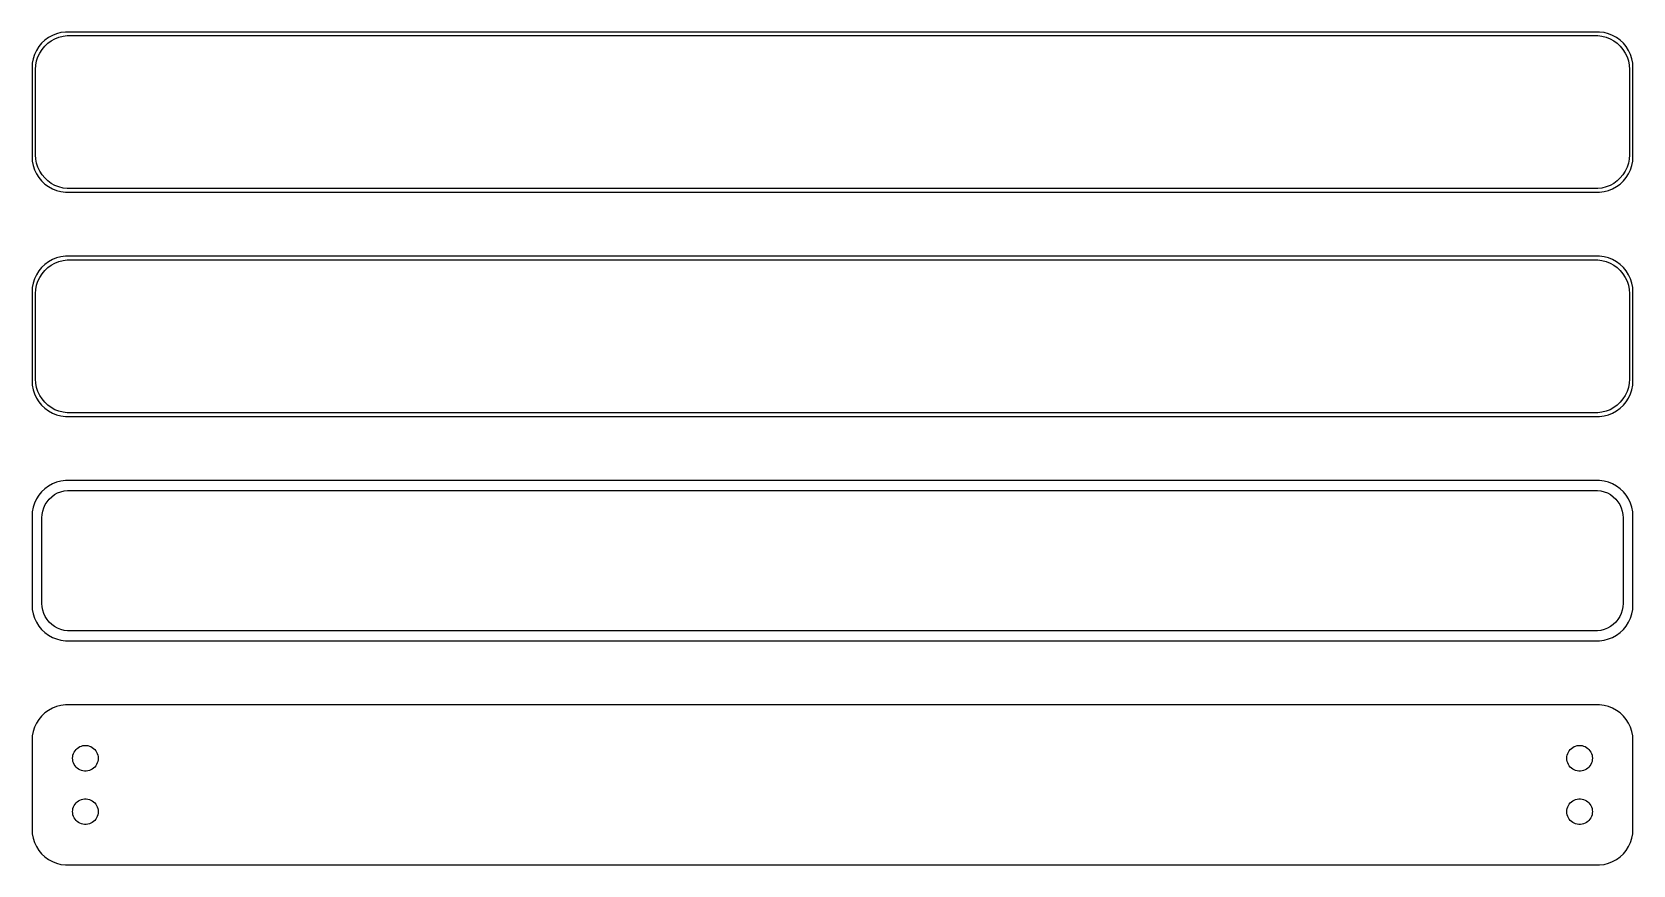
# Model space of a CAD drawing. Header units: metres. Extents: x -112 to 112, y 83 to 200.
import ezdxf

# ---------------------------------------------------------------- set-up
doc = ezdxf.new("R2010")
doc.units = ezdxf.units.M

msp = doc.modelspace()

# ---------------------------------------------------------------- linework, layer by layer
for p, q in [((-111.545, 198.189), (-111.882, 197.659)), ((-111.145, 198.673), (-111.545, 198.189)), ((-110.687, 199.103), (-111.145, 198.673)), ((-111.093, 197.792), (-110.713, 198.252)), ((-110.713, 198.252), (-110.278, 198.66)), ((-110.179, 199.472), (-110.687, 199.103)), ((-110.278, 198.66), (-109.795, 199.011)), ((-109.629, 199.774), (-110.179, 199.472)), ((-109.795, 199.011), (-109.272, 199.298)), ((-109.045, 200.005), (-109.629, 199.774)), ((-109.272, 199.298), (-108.718, 199.518)), ((-108.437, 200.161), (-109.045, 200.005)), ((-108.718, 199.518), (-108.14, 199.666)), ((-107.814, 200.24), (-108.437, 200.161)), ((-108.14, 199.666), (-107.548, 199.741)), ((107.814, 200.24), (-107.814, 200.24)), ((-107.548, 199.741), (107.548, 199.741)), ((107.548, 199.741), (108.14, 199.666)), ((108.437, 200.161), (107.814, 200.24)), ((108.14, 199.666), (108.718, 199.518)), ((109.045, 200.005), (108.437, 200.161)), ((108.718, 199.518), (109.272, 199.298)), ((109.629, 199.774), (109.045, 200.005)), ((109.272, 199.298), (109.795, 199.011)), ((110.179, 199.472), (109.629, 199.774)), ((109.795, 199.011), (110.278, 198.66)), ((110.687, 199.103), (110.179, 199.472)), ((110.278, 198.66), (110.713, 198.252)), ((111.145, 198.673), (110.687, 199.103)), ((110.713, 198.252), (111.093, 197.792)), ((111.545, 198.189), (111.145, 198.673)), ((111.882, 197.659), (111.545, 198.189)), ((-112.461, 195.877), (-112.5, 195.25)), ((-112.343, 196.493), (-112.461, 195.877)), ((-112.149, 197.091), (-112.343, 196.493)), ((-111.882, 197.659), (-112.149, 197.091)), ((-111.963, 195.595), (-111.851, 196.181)), ((-111.851, 196.181), (-111.666, 196.749)), ((-111.666, 196.749), (-111.412, 197.288)), ((-111.412, 197.288), (-111.093, 197.792)), ((111.093, 197.792), (111.412, 197.288)), ((111.412, 197.288), (111.666, 196.749)), ((111.666, 196.749), (111.851, 196.181)), ((111.851, 196.181), (111.963, 195.595)), ((112.149, 197.091), (111.882, 197.659)), ((112.343, 196.493), (112.149, 197.091)), ((112.461, 195.877), (112.343, 196.493)), ((112.5, 195.25), (112.461, 195.877)), ((-112.5, 195.25), (-112.5, 182.75)), ((-112, 195), (-111.963, 195.595)), ((-112, 183), (-112, 195)), ((111.963, 195.595), (112, 195)), ((112, 195), (112, 183)), ((112.5, 182.75), (112.5, 195.25)), ((-112.5, 182.75), (-112.461, 182.123)), ((-111.963, 182.405), (-112, 183)), ((-111.851, 181.819), (-111.963, 182.405)), ((111.963, 182.405), (111.851, 181.819)), ((112, 183), (111.963, 182.405)), ((112.461, 182.123), (112.5, 182.75)), ((-112.461, 182.123), (-112.343, 181.507)), ((-112.343, 181.507), (-112.149, 180.909)), ((-112.149, 180.909), (-111.882, 180.341)), ((-111.882, 180.341), (-111.545, 179.811)), ((-111.666, 181.251), (-111.851, 181.819)), ((-111.412, 180.712), (-111.666, 181.251)), ((-111.093, 180.208), (-111.412, 180.712)), ((-110.713, 179.748), (-111.093, 180.208)), ((111.093, 180.208), (110.713, 179.748)), ((111.412, 180.712), (111.093, 180.208)), ((111.666, 181.251), (111.412, 180.712)), ((111.545, 179.811), (111.882, 180.341)), ((111.851, 181.819), (111.666, 181.251)), ((111.882, 180.341), (112.149, 180.909)), ((112.149, 180.909), (112.343, 181.507)), ((112.343, 181.507), (112.461, 182.123)), ((-111.545, 179.811), (-111.145, 179.327)), ((-111.145, 179.327), (-110.687, 178.897)), ((-110.278, 179.34), (-110.713, 179.748)), ((-110.687, 178.897), (-110.179, 178.528)), ((-109.795, 178.989), (-110.278, 179.34)), ((-110.179, 178.528), (-109.629, 178.226)), ((-109.272, 178.702), (-109.795, 178.989)), ((-109.629, 178.226), (-109.045, 177.995)), ((-108.718, 178.482), (-109.272, 178.702)), ((-109.045, 177.995), (-108.437, 177.839)), ((-108.14, 178.334), (-108.718, 178.482)), ((-108.437, 177.839), (-107.814, 177.76)), ((-107.548, 178.259), (-108.14, 178.334)), ((-107.814, 177.76), (107.814, 177.76)), ((107.548, 178.259), (-107.548, 178.259)), ((108.14, 178.334), (107.548, 178.259)), ((107.814, 177.76), (108.437, 177.839)), ((108.718, 178.482), (108.14, 178.334)), ((108.437, 177.839), (109.045, 177.995)), ((109.272, 178.702), (108.718, 178.482)), ((109.045, 177.995), (109.629, 178.226)), ((109.795, 178.989), (109.272, 178.702)), ((109.629, 178.226), (110.179, 178.528)), ((110.278, 179.34), (109.795, 178.989)), ((110.179, 178.528), (110.687, 178.897)), ((110.713, 179.748), (110.278, 179.34)), ((110.687, 178.897), (111.145, 179.327)), ((111.145, 179.327), (111.545, 179.811)), ((-111.545, 166.689), (-111.882, 166.159)), ((-111.145, 167.173), (-111.545, 166.689)), ((-110.687, 167.603), (-111.145, 167.173)), ((-111.093, 166.292), (-110.713, 166.752)), ((-110.713, 166.752), (-110.278, 167.16)), ((-110.179, 167.972), (-110.687, 167.603)), ((-110.278, 167.16), (-109.795, 167.511)), ((-109.629, 168.274), (-110.179, 167.972)), ((-109.795, 167.511), (-109.272, 167.798)), ((-109.045, 168.505), (-109.629, 168.274)), ((-109.272, 167.798), (-108.718, 168.018)), ((-108.437, 168.661), (-109.045, 168.505)), ((-108.718, 168.018), (-108.14, 168.166)), ((-107.814, 168.74), (-108.437, 168.661)), ((-108.14, 168.166), (-107.548, 168.241)), ((107.814, 168.74), (-107.814, 168.74)), ((-107.548, 168.241), (107.548, 168.241)), ((107.548, 168.241), (108.14, 168.166)), ((108.437, 168.661), (107.814, 168.74)), ((108.14, 168.166), (108.718, 168.018)), ((109.045, 168.505), (108.437, 168.661)), ((108.718, 168.018), (109.272, 167.798)), ((109.629, 168.274), (109.045, 168.505)), ((109.272, 167.798), (109.795, 167.511)), ((110.179, 167.972), (109.629, 168.274)), ((109.795, 167.511), (110.278, 167.16)), ((110.687, 167.603), (110.179, 167.972)), ((110.278, 167.16), (110.713, 166.752)), ((111.145, 167.173), (110.687, 167.603)), ((110.713, 166.752), (111.093, 166.292)), ((111.545, 166.689), (111.145, 167.173)), ((111.882, 166.159), (111.545, 166.689)), ((-112.461, 164.377), (-112.5, 163.75)), ((-112.343, 164.993), (-112.461, 164.377)), ((-112.149, 165.591), (-112.343, 164.993)), ((-111.882, 166.159), (-112.149, 165.591)), ((-111.963, 164.095), (-111.851, 164.681)), ((-111.851, 164.681), (-111.666, 165.249)), ((-111.666, 165.249), (-111.412, 165.788)), ((-111.412, 165.788), (-111.093, 166.292)), ((111.093, 166.292), (111.412, 165.788)), ((111.412, 165.788), (111.666, 165.249)), ((111.666, 165.249), (111.851, 164.681)), ((111.851, 164.681), (111.963, 164.095)), ((112.149, 165.591), (111.882, 166.159)), ((112.343, 164.993), (112.149, 165.591)), ((112.461, 164.377), (112.343, 164.993)), ((112.5, 163.75), (112.461, 164.377)), ((-112.5, 163.75), (-112.5, 151.25)), ((-112, 163.5), (-111.963, 164.095)), ((-112, 151.5), (-112, 163.5)), ((111.963, 164.095), (112, 163.5)), ((112, 163.5), (112, 151.5)), ((112.5, 151.25), (112.5, 163.75)), ((-112.5, 151.25), (-112.461, 150.623)), ((-111.963, 150.905), (-112, 151.5)), ((-111.851, 150.319), (-111.963, 150.905)), ((111.963, 150.905), (111.851, 150.319)), ((112, 151.5), (111.963, 150.905)), ((112.461, 150.623), (112.5, 151.25)), ((-112.461, 150.623), (-112.343, 150.007)), ((-112.343, 150.007), (-112.149, 149.409)), ((-112.149, 149.409), (-111.882, 148.841)), ((-111.882, 148.841), (-111.545, 148.311)), ((-111.666, 149.751), (-111.851, 150.319)), ((-111.412, 149.212), (-111.666, 149.751)), ((-111.093, 148.708), (-111.412, 149.212)), ((-110.713, 148.248), (-111.093, 148.708)), ((111.093, 148.708), (110.713, 148.248)), ((111.412, 149.212), (111.093, 148.708)), ((111.666, 149.751), (111.412, 149.212)), ((111.545, 148.311), (111.882, 148.841)), ((111.851, 150.319), (111.666, 149.751)), ((111.882, 148.841), (112.149, 149.409)), ((112.149, 149.409), (112.343, 150.007)), ((112.343, 150.007), (112.461, 150.623)), ((-111.545, 148.311), (-111.145, 147.827)), ((-111.145, 147.827), (-110.687, 147.397)), ((-110.278, 147.84), (-110.713, 148.248)), ((-110.687, 147.397), (-110.179, 147.028)), ((-109.795, 147.489), (-110.278, 147.84)), ((-110.179, 147.028), (-109.629, 146.726)), ((-109.272, 147.202), (-109.795, 147.489)), ((-109.629, 146.726), (-109.045, 146.495)), ((-108.718, 146.982), (-109.272, 147.202)), ((-109.045, 146.495), (-108.437, 146.339)), ((-108.14, 146.834), (-108.718, 146.982)), ((-108.437, 146.339), (-107.814, 146.26)), ((-107.548, 146.759), (-108.14, 146.834)), ((-107.814, 146.26), (107.814, 146.26)), ((107.548, 146.759), (-107.548, 146.759)), ((108.14, 146.834), (107.548, 146.759)), ((107.814, 146.26), (108.437, 146.339)), ((108.718, 146.982), (108.14, 146.834)), ((108.437, 146.339), (109.045, 146.495)), ((109.272, 147.202), (108.718, 146.982)), ((109.045, 146.495), (109.629, 146.726)), ((109.795, 147.489), (109.272, 147.202)), ((109.629, 146.726), (110.179, 147.028)), ((110.278, 147.84), (109.795, 147.489)), ((110.179, 147.028), (110.687, 147.397)), ((110.713, 148.248), (110.278, 147.84)), ((110.687, 147.397), (111.145, 147.827)), ((111.145, 147.827), (111.545, 148.311)), ((-111.545, 135.189), (-111.882, 134.659)), ((-111.145, 135.673), (-111.545, 135.189)), ((-110.687, 136.103), (-111.145, 135.673)), ((-110.179, 136.472), (-110.687, 136.103)), ((-109.629, 136.774), (-110.179, 136.472)), ((-109.716, 134.981), (-109.323, 135.267)), ((-109.045, 137.005), (-109.629, 136.774)), ((-109.323, 135.267), (-108.898, 135.501)), ((-108.437, 137.161), (-109.045, 137.005)), ((-108.898, 135.501), (-108.446, 135.68)), ((-108.446, 135.68), (-107.975, 135.801)), ((-107.814, 137.24), (-108.437, 137.161)), ((-107.975, 135.801), (-107.493, 135.862)), ((107.814, 137.24), (-107.814, 137.24)), ((-107.493, 135.862), (107.493, 135.862)), ((107.493, 135.862), (107.975, 135.801)), ((108.437, 137.161), (107.814, 137.24)), ((107.975, 135.801), (108.446, 135.68)), ((109.045, 137.005), (108.437, 137.161)), ((108.446, 135.68), (108.898, 135.501)), ((108.898, 135.501), (109.323, 135.267)), ((109.629, 136.774), (109.045, 137.005)), ((109.323, 135.267), (109.716, 134.981)), ((110.179, 136.472), (109.629, 136.774)), ((110.687, 136.103), (110.179, 136.472)), ((111.145, 135.673), (110.687, 136.103)), ((111.545, 135.189), (111.145, 135.673)), ((111.882, 134.659), (111.545, 135.189)), ((-112.461, 132.877), (-112.5, 132.25)), ((-112.343, 133.493), (-112.461, 132.877)), ((-112.149, 134.091), (-112.343, 133.493)), ((-111.882, 134.659), (-112.149, 134.091)), ((-111.089, 132.485), (-110.998, 132.962)), ((-110.998, 132.962), (-110.848, 133.424)), ((-110.848, 133.424), (-110.641, 133.864)), ((-110.641, 133.864), (-110.38, 134.274)), ((-110.38, 134.274), (-110.071, 134.649)), ((-110.071, 134.649), (-109.716, 134.981)), ((109.716, 134.981), (110.071, 134.649)), ((110.071, 134.649), (110.38, 134.274)), ((110.38, 134.274), (110.641, 133.864)), ((110.641, 133.864), (110.848, 133.424)), ((110.848, 133.424), (110.998, 132.962)), ((110.998, 132.962), (111.089, 132.485)), ((112.149, 134.091), (111.882, 134.659)), ((112.343, 133.493), (112.149, 134.091)), ((112.461, 132.877), (112.343, 133.493)), ((112.5, 132.25), (112.461, 132.877)), ((-112.5, 132.25), (-112.5, 119.75)), ((-111.119, 132), (-111.089, 132.485)), ((-111.119, 120), (-111.119, 132)), ((111.089, 132.485), (111.119, 132)), ((111.119, 132), (111.119, 120)), ((112.5, 119.75), (112.5, 132.25)), ((-112.5, 119.75), (-112.461, 119.123)), ((-111.089, 119.515), (-111.119, 120)), ((-110.998, 119.038), (-111.089, 119.515)), ((111.089, 119.515), (110.998, 119.038)), ((111.119, 120), (111.089, 119.515)), ((112.461, 119.123), (112.5, 119.75)), ((-112.461, 119.123), (-112.343, 118.507)), ((-112.343, 118.507), (-112.149, 117.909)), ((-112.149, 117.909), (-111.882, 117.341)), ((-111.882, 117.341), (-111.545, 116.811)), ((-110.848, 118.576), (-110.998, 119.038)), ((-110.641, 118.136), (-110.848, 118.576)), ((-110.38, 117.726), (-110.641, 118.136)), ((-110.071, 117.351), (-110.38, 117.726)), ((-109.716, 117.019), (-110.071, 117.351)), ((-109.323, 116.733), (-109.716, 117.019)), ((109.716, 117.019), (109.323, 116.733)), ((110.071, 117.351), (109.716, 117.019)), ((110.38, 117.726), (110.071, 117.351)), ((110.641, 118.136), (110.38, 117.726)), ((110.848, 118.576), (110.641, 118.136)), ((110.998, 119.038), (110.848, 118.576)), ((111.545, 116.811), (111.882, 117.341)), ((111.882, 117.341), (112.149, 117.909)), ((112.149, 117.909), (112.343, 118.507)), ((112.343, 118.507), (112.461, 119.123)), ((-111.545, 116.811), (-111.145, 116.327)), ((-111.145, 116.327), (-110.687, 115.897)), ((-110.687, 115.897), (-110.179, 115.528)), ((-110.179, 115.528), (-109.629, 115.226)), ((-109.629, 115.226), (-109.045, 114.995)), ((-108.898, 116.499), (-109.323, 116.733)), ((-109.045, 114.995), (-108.437, 114.839)), ((-108.446, 116.32), (-108.898, 116.499)), ((-107.975, 116.199), (-108.446, 116.32)), ((-108.437, 114.839), (-107.814, 114.76)), ((-107.493, 116.138), (-107.975, 116.199)), ((-107.814, 114.76), (107.814, 114.76)), ((107.493, 116.138), (-107.493, 116.138)), ((107.975, 116.199), (107.493, 116.138)), ((107.814, 114.76), (108.437, 114.839)), ((108.446, 116.32), (107.975, 116.199)), ((108.437, 114.839), (109.045, 114.995)), ((108.898, 116.499), (108.446, 116.32)), ((109.323, 116.733), (108.898, 116.499)), ((109.045, 114.995), (109.629, 115.226)), ((109.629, 115.226), (110.179, 115.528)), ((110.179, 115.528), (110.687, 115.897)), ((110.687, 115.897), (111.145, 116.327)), ((111.145, 116.327), (111.545, 116.811)), ((-111.545, 103.689), (-111.882, 103.159)), ((-111.145, 104.173), (-111.545, 103.689)), ((-110.687, 104.603), (-111.145, 104.173)), ((-110.179, 104.972), (-110.687, 104.603)), ((-109.629, 105.274), (-110.179, 104.972)), ((-109.045, 105.505), (-109.629, 105.274)), ((-108.437, 105.661), (-109.045, 105.505)), ((-107.814, 105.74), (-108.437, 105.661)), ((107.814, 105.74), (-107.814, 105.74)), ((108.437, 105.661), (107.814, 105.74)), ((109.045, 105.505), (108.437, 105.661)), ((109.629, 105.274), (109.045, 105.505)), ((110.179, 104.972), (109.629, 105.274)), ((110.687, 104.603), (110.179, 104.972)), ((111.145, 104.173), (110.687, 104.603)), ((111.545, 103.689), (111.145, 104.173)), ((111.882, 103.159), (111.545, 103.689)), ((-112.461, 101.377), (-112.5, 100.75)), ((-112.343, 101.993), (-112.461, 101.377)), ((-112.149, 102.591), (-112.343, 101.993)), ((-111.882, 103.159), (-112.149, 102.591)), ((112.149, 102.591), (111.882, 103.159)), ((112.343, 101.993), (112.149, 102.591)), ((112.461, 101.377), (112.343, 101.993)), ((112.5, 100.75), (112.461, 101.377)), ((-112.5, 100.75), (-112.5, 88.25)), ((-106.674, 98.9126), (-106.577, 99.1171)), ((-106.577, 99.1171), (-106.456, 99.308)), ((-106.456, 99.308), (-106.312, 99.4822)), ((-106.312, 99.4822), (-106.147, 99.6369)), ((-106.147, 99.6369), (-105.964, 99.7698)), ((-105.964, 99.7698), (-105.766, 99.8787)), ((-105.766, 99.8787), (-105.556, 99.9619)), ((-105.556, 99.9619), (-105.337, 100.018)), ((-105.337, 100.018), (-105.113, 100.046)), ((-105.113, 100.046), (-104.887, 100.046)), ((-104.887, 100.046), (-104.663, 100.018)), ((-104.663, 100.018), (-104.444, 99.9619)), ((-104.444, 99.9619), (-104.234, 99.8787)), ((-104.234, 99.8787), (-104.036, 99.7698)), ((-104.036, 99.7698), (-103.853, 99.6369)), ((-103.853, 99.6369), (-103.688, 99.4822)), ((-103.688, 99.4822), (-103.544, 99.308)), ((-103.544, 99.308), (-103.423, 99.1171)), ((-103.423, 99.1171), (-103.326, 98.9126)), ((103.326, 98.9126), (103.423, 99.1171)), ((103.423, 99.1171), (103.544, 99.308)), ((103.544, 99.308), (103.688, 99.4822)), ((103.688, 99.4822), (103.853, 99.6369)), ((103.853, 99.6369), (104.036, 99.7698)), ((104.036, 99.7698), (104.234, 99.8787)), ((104.234, 99.8787), (104.444, 99.9619)), ((104.444, 99.9619), (104.663, 100.018)), ((104.663, 100.018), (104.887, 100.046)), ((104.887, 100.046), (105.113, 100.046)), ((105.113, 100.046), (105.337, 100.018)), ((105.337, 100.018), (105.556, 99.9619)), ((105.556, 99.9619), (105.766, 99.8787)), ((105.766, 99.8787), (105.964, 99.7698)), ((105.964, 99.7698), (106.147, 99.6369)), ((106.147, 99.6369), (106.312, 99.4822)), ((106.312, 99.4822), (106.456, 99.308)), ((106.456, 99.308), (106.577, 99.1171)), ((106.577, 99.1171), (106.674, 98.9126)), ((112.5, 88.25), (112.5, 100.75)), ((-106.8, 98.25), (-106.786, 98.4756)), ((-106.786, 98.0244), (-106.8, 98.25)), ((-106.786, 98.4756), (-106.743, 98.6976)), ((-106.743, 97.8024), (-106.786, 98.0244)), ((-106.743, 98.6976), (-106.674, 98.9126)), ((-106.674, 97.5874), (-106.743, 97.8024)), ((-106.577, 97.3828), (-106.674, 97.5874)), ((-106.456, 97.192), (-106.577, 97.3828)), ((-106.312, 97.0178), (-106.456, 97.192)), ((-106.147, 96.8631), (-106.312, 97.0178)), ((-105.964, 96.7302), (-106.147, 96.8631)), ((-103.853, 96.8631), (-104.036, 96.7302)), ((-103.688, 97.0178), (-103.853, 96.8631)), ((-103.544, 97.192), (-103.688, 97.0178)), ((-103.423, 97.3828), (-103.544, 97.192)), ((-103.326, 97.5874), (-103.423, 97.3828)), ((-103.326, 98.9126), (-103.257, 98.6976)), ((-103.257, 97.8024), (-103.326, 97.5874)), ((-103.257, 98.6976), (-103.214, 98.4756)), ((-103.214, 98.0244), (-103.257, 97.8024)), ((-103.214, 98.4756), (-103.2, 98.25)), ((-103.2, 98.25), (-103.214, 98.0244)), ((103.2, 98.25), (103.214, 98.4756)), ((103.214, 98.0244), (103.2, 98.25)), ((103.214, 98.4756), (103.257, 98.6976)), ((103.257, 97.8024), (103.214, 98.0244)), ((103.257, 98.6976), (103.326, 98.9126)), ((103.326, 97.5874), (103.257, 97.8024)), ((103.423, 97.3828), (103.326, 97.5874)), ((103.544, 97.192), (103.423, 97.3828)), ((103.688, 97.0178), (103.544, 97.192)), ((103.853, 96.8631), (103.688, 97.0178)), ((104.036, 96.7302), (103.853, 96.8631)), ((106.147, 96.8631), (105.964, 96.7302)), ((106.312, 97.0178), (106.147, 96.8631)), ((106.456, 97.192), (106.312, 97.0178)), ((106.577, 97.3828), (106.456, 97.192)), ((106.674, 97.5874), (106.577, 97.3828)), ((106.674, 98.9126), (106.743, 98.6976)), ((106.743, 97.8024), (106.674, 97.5874)), ((106.743, 98.6976), (106.786, 98.4756)), ((106.786, 98.0244), (106.743, 97.8024)), ((106.786, 98.4756), (106.8, 98.25)), ((106.8, 98.25), (106.786, 98.0244)), ((-105.766, 96.6213), (-105.964, 96.7302)), ((-105.556, 96.5381), (-105.766, 96.6213)), ((-105.337, 96.4819), (-105.556, 96.5381)), ((-105.113, 96.4536), (-105.337, 96.4819)), ((-104.887, 96.4536), (-105.113, 96.4536)), ((-104.663, 96.4819), (-104.887, 96.4536)), ((-104.444, 96.5381), (-104.663, 96.4819)), ((-104.234, 96.6213), (-104.444, 96.5381)), ((-104.036, 96.7302), (-104.234, 96.6213)), ((104.234, 96.6213), (104.036, 96.7302)), ((104.444, 96.5381), (104.234, 96.6213)), ((104.663, 96.4819), (104.444, 96.5381)), ((104.887, 96.4536), (104.663, 96.4819)), ((105.113, 96.4536), (104.887, 96.4536)), ((105.337, 96.4819), (105.113, 96.4536)), ((105.556, 96.5381), (105.337, 96.4819)), ((105.766, 96.6213), (105.556, 96.5381)), ((105.964, 96.7302), (105.766, 96.6213)), ((-106.147, 92.1369), (-105.964, 92.2698)), ((-105.964, 92.2698), (-105.766, 92.3787)), ((-105.766, 92.3787), (-105.556, 92.4619)), ((-105.556, 92.4619), (-105.337, 92.5181)), ((-105.337, 92.5181), (-105.113, 92.5464)), ((-105.113, 92.5464), (-104.887, 92.5464)), ((-104.887, 92.5464), (-104.663, 92.5181)), ((-104.663, 92.5181), (-104.444, 92.4619)), ((-104.444, 92.4619), (-104.234, 92.3787)), ((-104.234, 92.3787), (-104.036, 92.2698)), ((-104.036, 92.2698), (-103.853, 92.1369)), ((103.853, 92.1369), (104.036, 92.2698)), ((104.036, 92.2698), (104.234, 92.3787)), ((104.234, 92.3787), (104.444, 92.4619)), ((104.444, 92.4619), (104.663, 92.5181)), ((104.663, 92.5181), (104.887, 92.5464)), ((104.887, 92.5464), (105.113, 92.5464)), ((105.113, 92.5464), (105.337, 92.5181)), ((105.337, 92.5181), (105.556, 92.4619)), ((105.556, 92.4619), (105.766, 92.3787)), ((105.766, 92.3787), (105.964, 92.2698)), ((105.964, 92.2698), (106.147, 92.1369)), ((-106.8, 90.75), (-106.786, 90.9756)), ((-106.786, 90.5244), (-106.8, 90.75)), ((-106.786, 90.9756), (-106.743, 91.1976)), ((-106.743, 90.3024), (-106.786, 90.5244)), ((-106.743, 91.1976), (-106.674, 91.4126)), ((-106.674, 90.0874), (-106.743, 90.3024)), ((-106.674, 91.4126), (-106.577, 91.6172)), ((-106.577, 89.8829), (-106.674, 90.0874)), ((-106.577, 91.6172), (-106.456, 91.808)), ((-106.456, 91.808), (-106.312, 91.9822)), ((-106.312, 91.9822), (-106.147, 92.1369)), ((-103.853, 92.1369), (-103.688, 91.9822)), ((-103.688, 91.9822), (-103.544, 91.808)), ((-103.544, 91.808), (-103.423, 91.6172)), ((-103.423, 91.6172), (-103.326, 91.4126)), ((-103.326, 90.0874), (-103.423, 89.8829)), ((-103.326, 91.4126), (-103.257, 91.1976)), ((-103.257, 90.3024), (-103.326, 90.0874)), ((-103.257, 91.1976), (-103.214, 90.9756)), ((-103.214, 90.5244), (-103.257, 90.3024)), ((-103.214, 90.9756), (-103.2, 90.75)), ((-103.2, 90.75), (-103.214, 90.5244)), ((103.2, 90.75), (103.214, 90.9756)), ((103.214, 90.5244), (103.2, 90.75)), ((103.214, 90.9756), (103.257, 91.1976)), ((103.257, 90.3024), (103.214, 90.5244)), ((103.257, 91.1976), (103.326, 91.4126)), ((103.326, 90.0874), (103.257, 90.3024)), ((103.326, 91.4126), (103.423, 91.6172)), ((103.423, 89.8829), (103.326, 90.0874)), ((103.423, 91.6172), (103.544, 91.808)), ((103.544, 91.808), (103.688, 91.9822)), ((103.688, 91.9822), (103.853, 92.1369)), ((106.147, 92.1369), (106.312, 91.9822)), ((106.312, 91.9822), (106.456, 91.808)), ((106.456, 91.808), (106.577, 91.6172)), ((106.577, 91.6172), (106.674, 91.4126)), ((106.674, 90.0874), (106.577, 89.8829)), ((106.674, 91.4126), (106.743, 91.1976)), ((106.743, 90.3024), (106.674, 90.0874)), ((106.743, 91.1976), (106.786, 90.9756)), ((106.786, 90.5244), (106.743, 90.3024)), ((106.786, 90.9756), (106.8, 90.75)), ((106.8, 90.75), (106.786, 90.5244)), ((-112.5, 88.25), (-112.461, 87.6233)), ((-106.456, 89.692), (-106.577, 89.8829)), ((-106.312, 89.5178), (-106.456, 89.692)), ((-106.147, 89.3631), (-106.312, 89.5178)), ((-105.964, 89.2302), (-106.147, 89.3631)), ((-105.766, 89.1213), (-105.964, 89.2302)), ((-105.556, 89.0381), (-105.766, 89.1213)), ((-105.337, 88.9819), (-105.556, 89.0381)), ((-105.113, 88.9536), (-105.337, 88.9819)), ((-104.887, 88.9536), (-105.113, 88.9536)), ((-104.663, 88.9819), (-104.887, 88.9536)), ((-104.444, 89.0381), (-104.663, 88.9819)), ((-104.234, 89.1213), (-104.444, 89.0381)), ((-104.036, 89.2302), (-104.234, 89.1213)), ((-103.853, 89.3631), (-104.036, 89.2302)), ((-103.688, 89.5178), (-103.853, 89.3631)), ((-103.544, 89.692), (-103.688, 89.5178)), ((-103.423, 89.8829), (-103.544, 89.692)), ((103.544, 89.692), (103.423, 89.8829)), ((103.688, 89.5178), (103.544, 89.692)), ((103.853, 89.3631), (103.688, 89.5178)), ((104.036, 89.2302), (103.853, 89.3631)), ((104.234, 89.1213), (104.036, 89.2302)), ((104.444, 89.0381), (104.234, 89.1213)), ((104.663, 88.9819), (104.444, 89.0381)), ((104.887, 88.9536), (104.663, 88.9819)), ((105.113, 88.9536), (104.887, 88.9536)), ((105.337, 88.9819), (105.113, 88.9536)), ((105.556, 89.0381), (105.337, 88.9819)), ((105.766, 89.1213), (105.556, 89.0381)), ((105.964, 89.2302), (105.766, 89.1213)), ((106.147, 89.3631), (105.964, 89.2302)), ((106.312, 89.5178), (106.147, 89.3631)), ((106.456, 89.692), (106.312, 89.5178)), ((106.577, 89.8829), (106.456, 89.692)), ((112.461, 87.6233), (112.5, 88.25)), ((-112.461, 87.6233), (-112.343, 87.0066)), ((-112.343, 87.0066), (-112.149, 86.4094)), ((-112.149, 86.4094), (-111.882, 85.8412)), ((-111.882, 85.8412), (-111.545, 85.3111)), ((111.545, 85.3111), (111.882, 85.8412)), ((111.882, 85.8412), (112.149, 86.4094)), ((112.149, 86.4094), (112.343, 87.0066)), ((112.343, 87.0066), (112.461, 87.6233)), ((-111.545, 85.3111), (-111.145, 84.8273)), ((-111.145, 84.8273), (-110.687, 84.3974)), ((-110.687, 84.3974), (-110.179, 84.0284)), ((-110.179, 84.0284), (-109.629, 83.7259)), ((-109.629, 83.7259), (-109.045, 83.4947)), ((-109.045, 83.4947), (-108.437, 83.3386)), ((-108.437, 83.3386), (-107.814, 83.2599)), ((-107.814, 83.2599), (107.814, 83.2599)), ((107.814, 83.2599), (108.437, 83.3386)), ((108.437, 83.3386), (109.045, 83.4947)), ((109.045, 83.4947), (109.629, 83.7259)), ((109.629, 83.7259), (110.179, 84.0284)), ((110.179, 84.0284), (110.687, 84.3974)), ((110.687, 84.3974), (111.145, 84.8273)), ((111.145, 84.8273), (111.545, 85.3111))]:
    msp.add_line(p, q)

doc.saveas('drawing.dxf')
